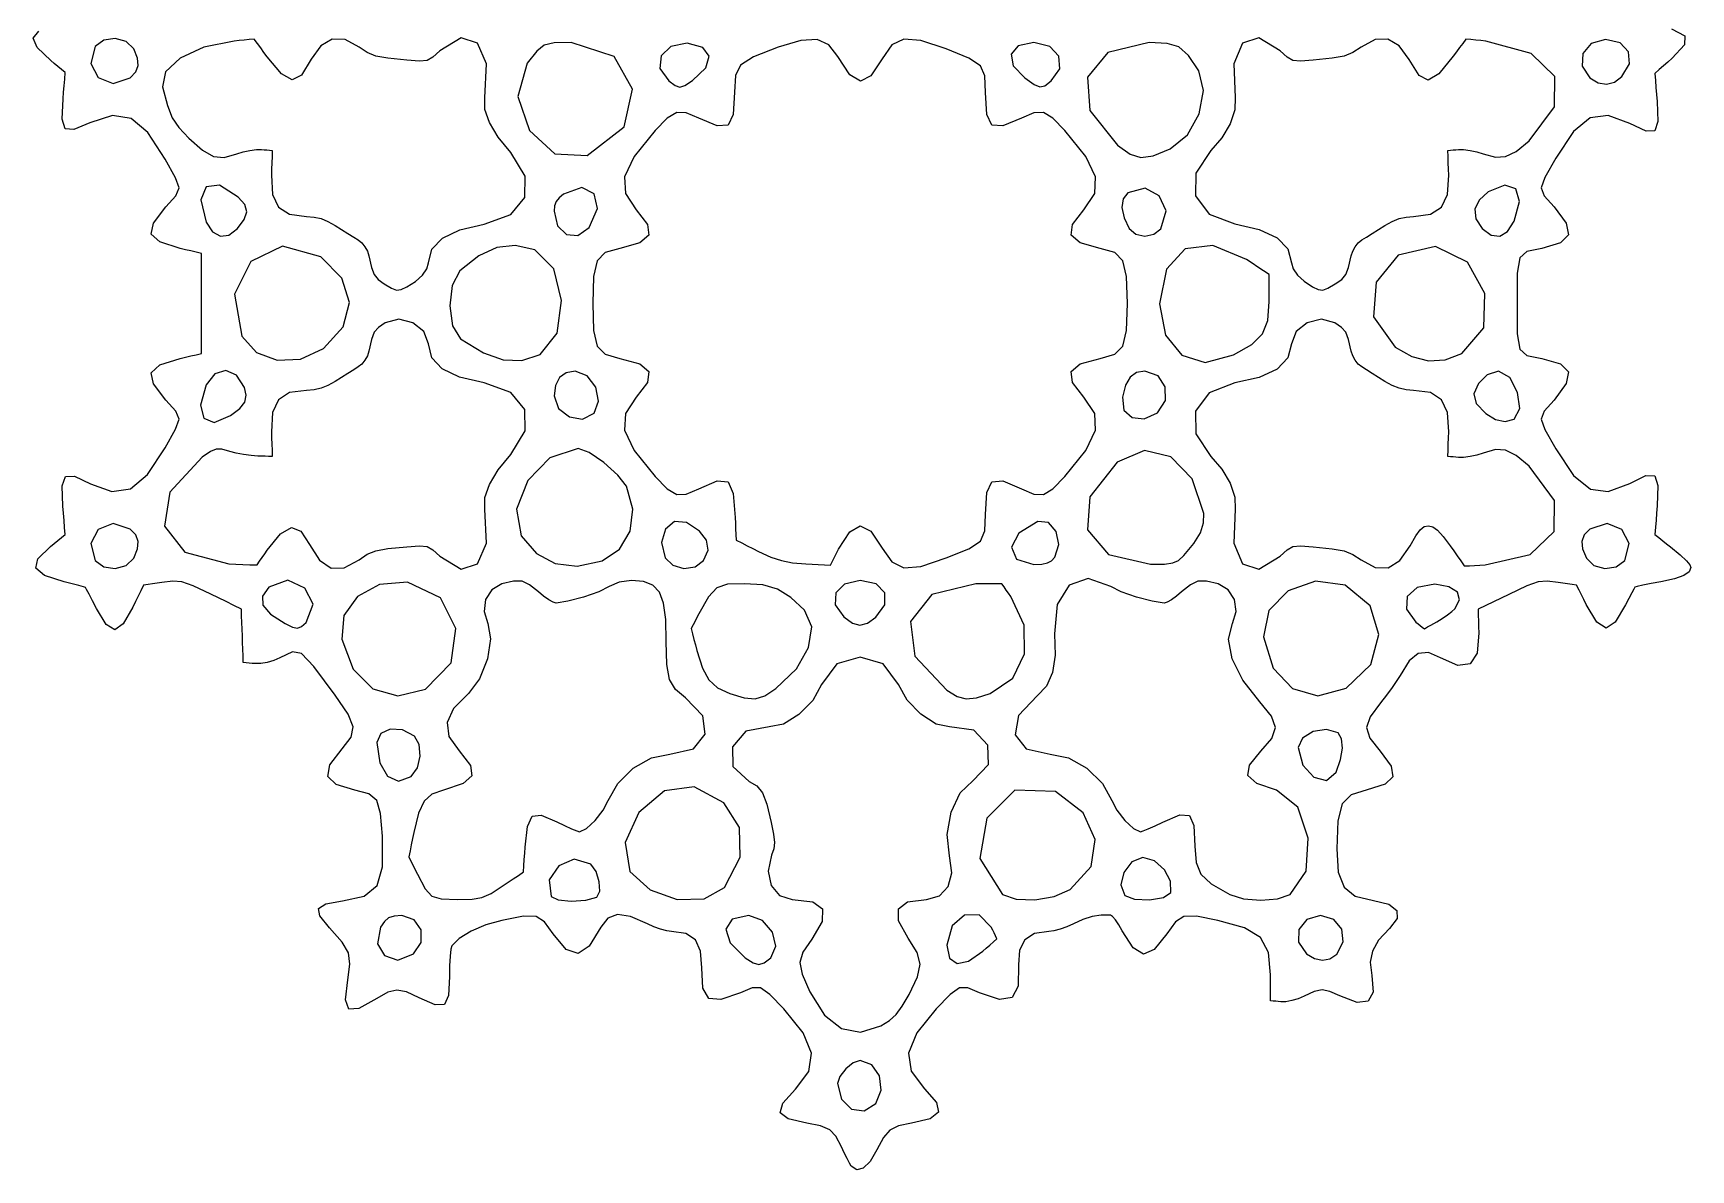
# Model space of a CAD drawing. Extents: x 0 to 412, y 0 to 432.
# Drawn here: x 0 to 411.8, y 0 to 282.3 of the extents above; entities that cross this region are included whole.
import ezdxf

# ---------------------------------------------------------------- set-up
doc = ezdxf.new("R2010")
doc.units = 0
doc.layers.add('Layer_1', color=7, linetype='CONTINUOUS')

msp = doc.modelspace()

# ---------------------------------------------------------------- linework, layer by layer
at = {"layer": 'Layer_1', "color": 7}
for points in [[(203.227969, 0.950192), (202.778081, 1.647912), (202.165305, 2.779856), (201.470169, 4.189528), (200.773217, 5.720384), (199.424449, 8.334528), (197.861921, 9.9704), (195.610753, 10.954192), (192.196057, 11.612096), (187.528385, 12.640888), (185.576473, 14.179152), (186.234353, 16.54672), (189.396057, 20.063424), (192.706449, 24.431408), (193.358833, 28.945536), (191.293777, 34.008736), (186.451841, 40.023952), (182.993881, 43.57008), (180.713041, 45.169352), (178.609489, 45.191512), (175.683417, 44.006336), (170.842073, 42.287248), (167.845337, 42.598528), (166.366929, 45.148752), (166.080529, 50.146592), (165.785049, 54.299976), (164.512721, 57.100896), (162.151585, 58.684464), (158.589689, 59.185776), (157.371481, 59.338024), (155.833457, 59.750416), (154.172601, 60.359992), (152.585921, 61.103816), (148.374457, 62.95124), (145.134441, 63.434776), (142.722697, 62.544136), (140.996057, 60.269), (138.127441, 55.543192), (135.341433, 53.707504), (132.431289, 54.732504), (129.190225, 58.588768), (127.020713, 61.591304), (124.934537, 62.952584), (121.790737, 62.974344), (116.448361, 61.958256), (112.466505, 60.8298), (108.779969, 59.262896), (105.805793, 57.46804), (103.961025, 55.65572), (103.741657, 54.782544), (103.562017, 53.04596), (103.440633, 50.69752), (103.396073, 47.9888), (103.165345, 43.283232), (102.155201, 41.062448), (99.888665, 40.993088), (95.888777, 42.741824), (92.707713, 44.188288), (90.349497, 44.64596), (88.126905, 44.10188), (85.352697, 42.543088), (80.884905, 40.100336), (78.397177, 39.924248), (77.582737, 42.210896), (78.134809, 47.156368), (78.673617, 51.076728), (78.331081, 53.872376), (76.752713, 56.554104), (73.584041, 60.132712), (71.222153, 63.058864), (70.877033, 64.940512), (72.697489, 66.082624), (76.832329, 66.7902), (82.263457, 67.991384), (85.433169, 70.588456), (86.787809, 75.302744), (86.773729, 82.855568), (86.285633, 88.524784), (85.330921, 91.739376), (83.387529, 93.372656), (79.933377, 94.29796), (75.234737, 95.699232), (73.190009, 97.699824), (73.715577, 100.56772), (76.727817, 104.570928), (78.963641, 107.457736), (79.502649, 110.021096), (78.226001, 113.183624), (75.014833, 117.867952), (69.718625, 125.033112), (66.698345, 128.27072), (64.409593, 128.62592), (61.307969, 127.143856), (59.760641, 126.47592), (58.159025, 126.006824), (56.589841, 125.75624), (55.139841, 125.74384), (54.403897, 125.80504), (53.667945, 125.86624), (52.932001, 125.92744), (52.196057, 125.98864), (52.137737, 127.651264), (52.079417, 129.313896), (52.021097, 130.97652), (51.962777, 132.639152), (51.904457, 134.301776), (51.846137, 135.964408), (51.787817, 137.627032), (51.729497, 139.289656), (49.829617, 140.208168), (47.929745, 141.12668), (46.029873, 142.045192), (44.130001, 142.963704), (39.738009, 145.029512), (36.941826, 146.041064), (34.698025, 146.251304), (31.963169, 145.913192), (30.821337, 145.732056), (29.679505, 145.55092), (28.537673, 145.369776), (27.395841, 145.18864), (26.745746, 143.83864), (26.095653, 142.48864), (25.445558, 141.13864), (24.795465, 139.78864), (22.371202, 135.60256), (20.249805, 134.14936), (18.130506, 135.415808), (15.712545, 139.38864), (14.721722, 141.349928), (13.876699, 142.993904), (13.267061, 144.14824), (12.982393, 144.640608), (12.49859, 144.831032), (11.346762, 145.163256), (9.699299, 145.590496), (7.728593, 146.065992), (2.83698, 147.59492), (0.69311, 149.402672), (1.202738, 151.727568), (4.271617, 154.80792), (5.190561, 155.560928), (6.109505, 156.313936), (7.028449, 157.066936), (7.947393, 157.819944), (7.808777, 159.571312), (7.670161, 161.32268), (7.531545, 163.07404), (7.392929, 164.825408), (7.231146, 169.85856), (8.045192, 172.243112), (10.24802, 172.315352), (14.252585, 170.411568), (19.558582, 168.467704), (24.139886, 169.171536), (28.413352, 172.7234), (32.795841, 179.32364), (35.369954, 183.943552), (36.244938, 186.488904), (35.445373, 188.41788), (32.995841, 191.188632), (29.890527, 195.243072), (29.331771, 197.992216), (31.484322, 199.919456), (36.512929, 201.508208), (37.833657, 201.828312), (39.154385, 202.148424), (40.475113, 202.468528), (41.795841, 202.788632), (41.795841, 205.888632), (41.795841, 208.988632), (41.795841, 212.088632), (41.795841, 215.188632), (41.795841, 218.288632), (41.795841, 221.388632), (41.795841, 224.488632), (41.795841, 227.588632), (40.475113, 227.908736), (39.154385, 228.228848), (37.833657, 228.548952), (36.512929, 228.869056), (31.48432, 230.457808), (29.33177, 232.385048), (29.890527, 235.134192), (32.995841, 239.188632), (35.445372, 241.959384), (36.244936, 243.88836), (35.369952, 246.433712), (32.795841, 251.053624), (28.477413, 257.642384), (24.319966, 261.142624), (19.731199, 261.838512), (14.118809, 260.014224), (10.102686, 258.377616), (7.949853, 258.561232), (7.206969, 260.971112), (7.420697, 266.01328), (7.556682, 267.64576), (7.692669, 269.27824), (7.828654, 270.910712), (7.964641, 272.543192), (7.061266, 273.28344), (6.157893, 274.023688), (5.254518, 274.763936), (4.351145, 275.504184), (0.983065, 278.744296), (0, 281.11876), (1.421021, 282.804344)], [(24.088169, 271.246864), (25.486602, 272.690184), (26.089339, 274.2768), (25.913326, 276.143864), (24.975513, 278.428528), (23.089846, 280.246296), (20.364778, 280.980256), (17.561552, 280.58392), (15.441417, 279.010792), (14.320279, 274.767632), (16.182154, 271.345912), (19.835349, 269.815648), (24.088169, 271.246864)], [(92.848649, 219.288768), (94.985497, 220.633328), (96.679081, 222.182904), (97.794297, 223.785872), (98.196057, 225.290608), (99.059913, 228.689712), (101.650353, 231.424864), (105.965721, 233.494888), (112.004337, 234.898632), (118.621913, 237.284792), (122.099777, 241.486384), (122.189985, 246.83948), (118.644609, 252.680152), (115.469665, 256.528184), (113.321849, 260.11392), (112.224329, 263.38836), (112.200329, 266.30248), (112.579201, 274.686136), (110.411241, 279.875544), (106.344433, 281.194328), (101.026721, 277.966112), (99.313337, 276.350152), (97.874801, 275.563648), (95.955553, 275.390712), (92.800049, 275.615488), (88.131361, 276.090728), (85.109353, 276.652904), (82.969449, 277.512616), (80.947049, 278.880472), (77.468689, 280.74204), (74.285833, 280.842528), (71.468057, 279.199816), (69.084937, 275.831784), (66.662041, 271.932368), (64.366185, 270.716328), (61.696729, 272.21184), (58.153049, 276.44708), (57.338617, 277.549536), (56.524185, 278.651992), (55.709761, 279.75444), (54.895329, 280.856896), (53.657921, 280.7294), (52.420513, 280.601904), (51.183105, 280.4744), (49.945697, 280.346904), (42.400049, 278.812536), (36.506069, 276.153736), (32.881163, 272.762896), (32.142737, 269.0324), (33.363616, 264.348904), (34.541797, 261.283608), (36.157354, 258.900208), (38.690361, 256.262416), (42.075417, 253.259136), (44.817065, 251.727464), (47.471985, 251.48432), (50.596865, 252.346624), (52.175865, 252.850296), (53.864617, 253.224728), (55.460817, 253.43396), (56.762161, 253.44204), (57.420641, 253.37876), (58.079113, 253.31548), (58.737593, 253.2522), (59.396073, 253.18892), (59.340633, 251.65324), (59.285193, 250.11756), (59.229753, 248.581872), (59.174313, 247.046192), (59.492337, 242.286256), (60.954969, 239.11112), (63.717289, 237.339208), (67.934385, 236.78892), (69.774945, 236.663344), (71.510097, 236.265736), (73.238505, 235.564808), (75.058873, 234.529264), (76.600393, 233.548264), (78.182817, 232.547616), (79.620177, 231.644576), (80.726505, 230.956368), (81.649281, 230.22712), (82.425801, 229.289328), (83.017609, 228.199968), (83.386233, 227.016024), (84.027681, 224.15436), (84.698265, 222.37412), (85.674353, 221.17532), (87.232289, 220.058), (89.048017, 218.961), (90.296081, 218.507304), (91.416329, 218.63668), (92.848617, 219.288888), (92.848617, 219.288864), (92.848649, 219.288768)], [(226.821865, 151.971376), (232.414609, 154.253232), (235.322761, 156.16704), (236.424017, 158.682352), (236.596057, 162.768736), (236.910465, 168.25284), (238.174121, 170.914112), (240.867657, 171.098128), (245.471713, 169.150464), (248.580201, 167.829312), (250.942649, 167.766512), (253.264513, 169.162856), (256.251249, 172.219184), (261.467497, 178.686456), (263.893849, 183.695192), (263.685105, 187.887648), (260.996057, 191.906056), (258.198169, 195.592104), (257.869753, 198.26124), (260.112161, 200.155128), (265.026769, 201.515432), (268.665169, 202.557136), (270.705369, 204.57564), (271.598593, 208.482392), (271.796057, 215.188816), (271.598593, 221.89524), (270.705369, 225.801992), (268.665169, 227.820496), (265.026769, 228.8622), (260.112161, 230.222504), (257.869753, 232.116392), (258.198169, 234.78552), (260.996057, 238.471576), (263.685105, 242.489984), (263.893849, 246.68244), (261.467489, 251.691176), (256.251249, 258.158448), (253.264513, 261.214776), (250.942649, 262.61112), (248.580201, 262.54832), (245.471713, 261.227168), (240.867665, 259.279504), (238.174121, 259.46352), (236.910465, 262.124784), (236.596057, 267.608896), (236.424025, 271.69528), (235.322761, 274.210592), (232.414601, 276.124392), (226.821865, 278.406256), (220.527673, 280.499472), (216.274241, 280.86748), (213.320065, 279.396848), (210.923673, 275.974136), (208.098825, 271.736032), (205.501577, 270.408688), (202.851809, 272.006552), (199.869385, 276.544072), (197.655785, 279.428072), (194.724905, 280.727856), (190.659801, 280.50776), (185.043521, 278.832136), (178.960889, 276.459248), (175.719601, 274.41888), (174.428401, 271.793616), (174.196057, 267.666024), (173.883241, 262.1456), (172.622233, 259.466304), (169.929225, 259.277152), (165.320401, 261.227168), (162.211913, 262.54832), (159.849465, 262.61112), (157.527601, 261.214776), (154.540865, 258.158448), (149.324617, 251.691176), (146.898265, 246.68244), (147.107009, 242.489984), (149.796057, 238.471576), (152.593945, 234.785528), (152.922361, 232.116392), (150.679953, 230.222504), (145.765345, 228.8622), (142.126945, 227.820496), (140.086745, 225.801992), (139.193521, 221.89524), (138.996057, 215.188816), (139.193521, 208.482392), (140.086745, 204.57564), (142.126945, 202.557136), (145.765345, 201.515432), (150.679953, 200.155128), (152.922361, 198.26124), (152.593937, 195.592112), (149.796057, 191.906056), (147.107009, 187.88764), (146.898265, 183.695192), (149.324617, 178.686456), (154.540865, 172.219184), (157.527601, 169.162856), (159.849465, 167.766512), (162.211913, 167.829312), (165.320401, 169.150464), (169.935289, 171.123864), (172.605217, 170.888344), (173.900785, 167.993464), (174.392593, 161.9888), (174.443473, 160.5888), (174.494353, 159.1888), (174.545233, 157.7888), (174.596113, 156.3888), (175.996113, 155.695288), (177.396113, 155.001768), (178.796113, 154.308256), (180.196113, 153.614736), (183.255697, 152.212192), (185.901577, 151.317968), (188.630937, 150.801568), (191.940977, 150.532528), (193.477193, 150.455488), (195.013409, 150.378448), (196.549625, 150.301408), (198.085849, 150.224368), (198.584025, 151.207488), (199.082209, 152.1906), (199.580393, 153.173712), (200.078577, 154.156824), (202.850009, 158.479128), (205.461497, 159.95828), (208.092809, 158.59836), (210.923729, 154.403472), (213.320121, 150.98076), (216.274289, 149.51012), (220.527729, 149.878128), (226.821865, 151.971376)], [(406.970337, 283.406704), (410.317129, 281.6664), (410.228745, 279.400048), (407.110089, 276.109792), (406.038585, 275.16468), (404.967081, 274.219568), (403.895577, 273.274456), (402.824073, 272.329344), (402.969001, 270.58944), (403.113937, 268.849536), (403.258873, 267.109624), (403.403809, 265.36972), (403.610689, 260.377576), (402.856353, 258.045208), (400.688769, 258.005688), (396.655905, 259.892), (391.269233, 261.904832), (386.796385, 261.324856), (382.653697, 257.8794), (378.257529, 251.295752), (375.516305, 246.502064), (374.563913, 243.890264), (375.342977, 241.954376), (377.796105, 239.188416), (380.826817, 235.09792), (381.382705, 232.197096), (379.383721, 230.215064), (374.749809, 228.880936), (371.063129, 228.09384), (369.250585, 226.532808), (368.649233, 222.722712), (368.596113, 215.188416), (368.649233, 207.65412), (369.250585, 203.844024), (371.063121, 202.282992), (374.749809, 201.495896), (379.383721, 200.161768), (381.382705, 198.179736), (380.826809, 195.278912), (377.796105, 191.188416), (375.342985, 188.422456), (374.563913, 186.486568), (375.516297, 183.874768), (378.257529, 179.08108), (382.662193, 172.4928), (386.812793, 169.043184), (391.268489, 168.470936), (396.588481, 170.514728), (400.624793, 172.452064), (402.811553, 172.404464), (403.590825, 170.007496), (403.404681, 164.89684), (403.264649, 163.127568), (403.124617, 161.358296), (402.984585, 159.589024), (402.844553, 157.819752), (403.813497, 157.04084), (404.782441, 156.261928), (405.751385, 155.483016), (406.720329, 154.704104), (409.115417, 152.725688), (410.673369, 151.296952), (411.517617, 150.29288), (411.771601, 149.588448), (411.357769, 148.503968), (410.046849, 147.590984), (407.734649, 146.800528), (404.317001, 146.083616), (401.901241, 145.642808), (399.880585, 145.235016), (398.466537, 144.905632), (397.870617, 144.700056), (397.600633, 144.25948), (397.073993, 143.290224), (396.366705, 141.935424), (395.554753, 140.3382), (392.953209, 136.007336), (390.707137, 134.580152), (388.445209, 136.061088), (385.796105, 140.45456), (385.196105, 141.638032), (384.596105, 142.821504), (383.996105, 144.004976), (383.396105, 145.188448), (382.254273, 145.369584), (381.112441, 145.550728), (379.970609, 145.731864), (378.828777, 145.913), (376.091857, 146.251144), (373.841697, 146.037712), (371.026065, 145.016184), (366.592737, 142.930048), (364.675561, 142.003168), (362.758385, 141.076296), (360.841209, 140.149416), (358.924033, 139.222544), (358.970673, 137.760144), (359.017393, 136.297752), (359.064113, 134.835352), (359.110833, 133.37296), (358.670417, 128.364688), (356.944945, 125.671704), (353.918913, 125.283968), (349.576825, 127.19144), (346.577537, 128.488664), (344.065361, 128.25768), (341.799433, 126.392824), (339.538897, 122.788448), (338.767769, 121.509832), (337.588089, 119.802616), (336.160417, 117.889728), (334.645321, 115.99412), (332.087489, 112.522288), (331.228633, 109.839704), (332.065841, 107.232912), (334.596201, 103.988448), (337.336025, 100.27716), (337.775945, 97.634608), (335.817825, 95.76936), (331.363529, 94.39), (327.414673, 93.127776), (325.151881, 90.869032), (324.111793, 86.71396), (323.831041, 79.762752), (324.201745, 73.974352), (325.621273, 70.209672), (328.416801, 68.005408), (332.915489, 66.898248), (336.773457, 65.964184), (338.754897, 64.45256), (338.824337, 62.424608), (336.946289, 59.941544), (334.216545, 57.020296), (332.662977, 54.338112), (332.152345, 51.541312), (332.551401, 48.276216), (332.889433, 44.152184), (331.656961, 41.917208), (328.882913, 41.5898), (324.596217, 43.188448), (322.114905, 44.312968), (320.181193, 44.68204), (318.232313, 44.292736), (315.705473, 43.142128), (314.236521, 42.511112), (312.675985, 42.040856), (311.188153, 41.771232), (309.937337, 41.742112), (309.302041, 41.803712), (308.666753, 41.865312), (308.031465, 41.926912), (307.396177, 41.988512), (307.396177, 43.605296), (307.396177, 45.222088), (307.396177, 46.838872), (307.396177, 48.455664), (306.863641, 53.980448), (304.882825, 57.679872), (300.878873, 60.14616), (294.276937, 61.97152), (288.976393, 62.978424), (285.851145, 62.951544), (283.769625, 61.588904), (281.600273, 58.588504), (278.479865, 54.752384), (275.769353, 53.586712), (273.204305, 55.109376), (270.520297, 59.338256), (269.684889, 60.83992), (268.852561, 62.082392), (268.119697, 62.936552), (267.582697, 63.273272), (265.334225, 63.287192), (263.072121, 62.937424), (260.766753, 62.216992), (258.388497, 61.118936), (256.783041, 60.369152), (255.095617, 59.754696), (253.526769, 59.339008), (252.277025, 59.18552), (248.726017, 58.679816), (246.309785, 57.15496), (245.004625, 54.584944), (244.786849, 50.943768), (244.672377, 45.638648), (243.173281, 42.823008), (240.061465, 42.33332), (235.108817, 44.00608), (232.182737, 45.191248), (230.079193, 45.169088), (227.798345, 43.569808), (224.340393, 40.02368), (219.501897, 34.017304), (217.438289, 28.970488), (218.089673, 24.478696), (221.396177, 20.137392), (224.365633, 16.742248), (224.882041, 14.343456), (222.855521, 12.700416), (218.196177, 11.572504), (214.972753, 10.89652), (212.816753, 9.840472), (211.193457, 7.993664), (209.568169, 4.945392), (207.882265, 2.04504), (206.213585, 0.380816), (204.637185, 0.000016), (203.228089, 0.94992), (203.228049, 0.94992), (203.227969, 0.950192)], [(323.460329, 220.02852), (325.068713, 221.143488), (326.073489, 222.345096), (326.758065, 224.135264), (327.405849, 227.015904), (327.774473, 228.199848), (328.366281, 229.289208), (329.142801, 230.227), (330.065577, 230.956248), (331.171905, 231.644448), (332.609265, 232.547496), (334.191689, 233.548136), (335.733209, 234.529144), (337.553569, 235.564696), (339.281985, 236.265624), (341.017129, 236.663224), (342.857697, 236.7888), (347.074793, 237.339088), (349.837113, 239.111), (351.299745, 242.286136), (351.617769, 247.046072), (351.562329, 248.58176), (351.506889, 250.11744), (351.451449, 251.65312), (351.396009, 253.1888), (352.054481, 253.25208), (352.712961, 253.31536), (353.371441, 253.37864), (354.029921, 253.44192), (355.331265, 253.43384), (356.927465, 253.224624), (358.616217, 252.850208), (360.195225, 252.34652), (363.208145, 251.497712), (365.769225, 251.65488), (368.397041, 252.964632), (371.610153, 255.573568), (377.913761, 264.009416), (377.964721, 271.540088), (372.147457, 277.2808), (360.846385, 280.3468), (359.608985, 280.474304), (358.371577, 280.6018), (357.134169, 280.729296), (355.896761, 280.856792), (355.114625, 279.798048), (354.332481, 278.739304), (353.550345, 277.68056), (352.768201, 276.621816), (349.138977, 272.199056), (346.503441, 270.615864), (344.257233, 271.826048), (341.796017, 275.78344), (339.355633, 279.181072), (336.513849, 280.839232), (333.325401, 280.743728), (329.845041, 278.880368), (327.822641, 277.512512), (325.682737, 276.6528), (322.660729, 276.090624), (317.992041, 275.615384), (314.836537, 275.39064), (312.917289, 275.563544), (311.478745, 276.35004), (309.765369, 277.966016), (304.448177, 281.193448), (300.380985, 279.874984), (298.212425, 274.6874), (298.591169, 266.307472), (298.493409, 263.30296), (297.325769, 259.827568), (295.286049, 256.312432), (292.572089, 253.188704), (288.803385, 247.527368), (288.749145, 241.919736), (292.081169, 237.38188), (298.471161, 234.929856), (304.559073, 233.597288), (308.983265, 231.518728), (311.682617, 228.735896), (312.595985, 225.290512), (312.979513, 223.82996), (314.052057, 222.25884), (315.696561, 220.711504), (317.795985, 219.322288), (319.184905, 218.655488), (320.319353, 218.516928), (321.608193, 218.957584), (323.460257, 220.028424), (323.460257, 220.02844), (323.460329, 220.02852)], [(394.632417, 271.55244), (396.496233, 274.683832), (396.262905, 277.671248), (394.199041, 279.908352), (390.571241, 280.7888), (387.015617, 279.766264), (384.955561, 277.26688), (384.736521, 274.142968), (386.703945, 271.246864), (388.784953, 270.029232), (390.816849, 269.674936), (392.774409, 270.182992), (394.632417, 271.55244)], [(137.655105, 251.935208), (146.810841, 259.0742), (148.864849, 268.415896), (144.309153, 276.527584), (133.635785, 279.976552), (129.459673, 279.901832), (126.970689, 279.362704), (125.093057, 277.854784), (122.751033, 274.873728), (120.403793, 266.561704), (123.285257, 258.152024), (129.625625, 252.36856), (137.655105, 251.935208)], [(163.802689, 270.5888), (167.101609, 273.722376), (167.931713, 276.612608), (166.359993, 278.80076), (162.453433, 279.82808), (158.374929, 279.045864), (155.995137, 276.68124), (155.707121, 273.544736), (157.903945, 270.446864), (159.475065, 269.292168), (160.623801, 268.922312), (161.887297, 269.350216), (163.802689, 270.5888)], [(252.888169, 270.446864), (255.031705, 273.464056), (254.795681, 276.574512), (252.528569, 279.006624), (248.578841, 279.9888), (244.700265, 279.174672), (242.939569, 277.08488), (243.432825, 274.248304), (246.316089, 271.193816), (248.631785, 269.574432), (250.078209, 268.957984), (251.286585, 269.272712), (252.888169, 270.446864)], [(282.471369, 253.594936), (286.751065, 257.067832), (289.664321, 262.320392), (290.742033, 268.060528), (289.515105, 272.996176), (286.950761, 276.79312), (284.624793, 278.896096), (281.673769, 279.79652), (277.234257, 279.985808), (266.971793, 277.552488), (261.893081, 271.381248), (262.516393, 263.14784), (269.360017, 254.527744), (272.474457, 252.281), (275.128633, 251.417112), (278.176337, 251.875336), (282.471369, 253.594936)], [(50.764657, 233.7888), (52.455937, 236.017104), (53.049529, 237.9342), (52.550425, 239.736168), (50.963609, 241.619112), (46.291433, 244.5424), (42.947153, 244.123328), (41.613833, 240.894568), (42.974513, 235.3888), (44.567529, 233.00612), (46.499785, 231.924088), (48.616945, 232.174416), (50.764657, 233.7888)], [(138.082681, 234.026368), (140.220881, 238.783664), (139.348353, 242.439224), (136.252201, 243.965344), (131.719553, 242.334328), (130.623137, 241.422568), (129.905921, 240.479488), (129.514649, 239.408336), (129.396057, 238.112328), (130.288137, 234.451808), (132.498833, 232.331648), (135.329793, 232.080344), (138.082681, 234.026368)], [(280.150697, 233.766808), (281.403241, 238.199448), (279.728729, 241.941232), (276.203249, 243.827504), (271.902889, 242.693584), (270.770689, 241.188192), (270.462617, 239.021424), (270.967377, 236.464536), (272.273681, 233.7888), (273.935385, 232.390184), (276.162129, 231.919304), (278.413905, 232.377672), (280.150697, 233.7668), (280.150697, 233.7668), (280.150697, 233.7668), (280.150697, 233.7668), (280.150697, 233.766808)], [(367.891369, 235.617944), (369.174593, 240.52036), (368.278377, 243.652872), (365.576697, 244.59224), (361.443545, 242.915184), (359.173353, 240.857928), (358.152809, 238.584648), (358.400625, 236.207928), (359.935505, 233.84036), (362.179385, 232.164392), (364.328009, 231.91868), (366.269353, 233.078208), (367.891369, 235.617944)], [(72.141953, 204.035856), (77.047233, 209.369088), (78.556281, 215.405472), (76.689929, 221.441616), (71.468977, 226.774128), (61.968281, 229.438712), (54.108121, 225.621368), (50.021889, 217.461064), (51.842993, 207.0968), (55.462321, 203.021016), (60.584817, 201.071904), (66.411153, 201.370008), (72.141953, 204.035856)], [(125.956857, 202.537136), (130.190209, 207.788528), (131.265337, 215.896584), (129.342625, 223.826544), (124.582449, 228.543648), (119.732545, 229.566888), (115.200729, 229.08984), (110.713185, 227.035664), (105.996057, 223.327496), (104.073697, 219.690392), (103.465793, 214.614144), (104.158985, 209.669904), (106.139881, 206.4288), (111.830889, 202.918488), (116.780793, 201.148856), (121.364489, 201.046272), (125.956857, 202.537136)], [(298.205681, 202.393712), (302.739785, 205.02668), (305.410297, 207.6544), (306.676097, 210.969672), (306.996057, 215.665296), (306.996057, 217.342984), (306.996057, 219.020672), (306.996057, 220.69836), (306.996057, 222.376048), (305.598129, 223.305608), (304.200201, 224.235168), (302.802273, 225.164728), (301.404345, 226.094288), (293.050041, 229.628512), (286.172329, 228.719016), (281.511841, 223.743552), (279.809217, 215.07988), (281.299249, 207.354568), (285.295705, 202.366024), (291.148025, 200.562872), (298.205681, 202.393704), (298.205681, 202.393704), (298.205681, 202.393712)], [(354.898193, 202.738192), (360.352585, 209.128144), (360.579833, 217.695256), (356.322313, 225.435656), (348.322409, 229.34548), (339.093985, 227.215056), (333.607161, 220.469848), (332.976649, 211.90052), (338.317177, 204.297728), (342.450073, 201.994344), (346.586113, 200.967104), (350.732945, 201.215296), (354.898193, 202.738192)], [(81.011209, 151.54612), (82.998897, 152.885408), (85.125009, 153.731096), (88.141425, 154.288304), (92.800033, 154.762152), (95.955537, 154.986896), (97.874785, 154.813992), (99.313329, 154.027496), (101.026705, 152.41152), (106.344409, 149.183304), (110.411209, 150.502088), (112.579161, 155.691496), (112.200313, 164.075152), (112.224313, 166.989272), (113.321817, 170.263712), (115.469633, 173.849448), (118.644577, 177.69748), (122.189961, 183.538152), (122.099745, 188.891248), (118.621881, 193.09284), (112.004305, 195.479), (105.945529, 196.88648), (101.632409, 198.962864), (99.053161, 201.716416), (98.196025, 205.15536), (97.074905, 208.186584), (94.308809, 210.363448), (90.793609, 211.249152), (87.425209, 210.406888), (85.763593, 209.260328), (84.731521, 208.044016), (84.036545, 206.247848), (83.386233, 203.361744), (83.017609, 202.1778), (82.425801, 201.08844), (81.649281, 200.150648), (80.726505, 199.4214), (79.620177, 198.7332), (78.182817, 197.830152), (76.600393, 196.829512), (75.058873, 195.848504), (73.238513, 194.812952), (71.510097, 194.112024), (69.774953, 193.714424), (67.934385, 193.588848), (63.717289, 193.03856), (60.954969, 191.266648), (59.492337, 188.091512), (59.174313, 183.331576), (59.229753, 181.795888), (59.285193, 180.260208), (59.340633, 178.724528), (59.396073, 177.188848), (58.496073, 177.214128), (57.596073, 177.239408), (56.696073, 177.264608), (55.796073, 177.289888), (54.131753, 177.412592), (52.261433, 177.672056), (50.414057, 178.030256), (48.818569, 178.44916), (46.843049, 178.996608), (45.434897, 179.022928), (44.018577, 178.408168), (42.018569, 177.032448), (33.96971, 168.292232), (32.649059, 159.866544), (37.651675, 153.393896), (48.572617, 150.512808), (50.333049, 150.443768), (52.093481, 150.374728), (53.853913, 150.305688), (55.614345, 150.236648), (56.248777, 151.158768), (56.883217, 152.080888), (57.517649, 153.003008), (58.152081, 153.925128), (61.448921, 157.9882), (64.156713, 159.557784), (66.479961, 158.661232), (68.623153, 155.325888), (71.109281, 151.403592), (73.989697, 149.4702), (77.283865, 149.5198), (81.011225, 151.5464), (81.011225, 151.546344), (81.011209, 151.54612)], [(309.765409, 152.411488), (311.478793, 154.027448), (312.917329, 154.813952), (314.836569, 154.98688), (317.992081, 154.762112), (322.660769, 154.286848), (325.682777, 153.724696), (327.822681, 152.864984), (329.845081, 151.497128), (333.379409, 149.59592), (336.583641, 149.54232), (339.467369, 151.339024), (342.040185, 154.988792), (343.425929, 157.450664), (344.533881, 158.982672), (345.530153, 159.767744), (346.580849, 159.988792), (347.654825, 159.733584), (348.831025, 158.89156), (350.233297, 157.34816), (351.985481, 154.988792), (352.862505, 153.738792), (353.739529, 152.488792), (354.616553, 151.238792), (355.493585, 149.988792), (356.781393, 150.051512), (358.069201, 150.114232), (359.357009, 150.176952), (360.644825, 150.239752), (371.892385, 152.836696), (377.801921, 158.541864), (377.874241, 166.237008), (371.610185, 174.803888), (368.397073, 177.412824), (365.769257, 178.722584), (363.208177, 178.879752), (360.195257, 178.030936), (358.616249, 177.527256), (356.927497, 177.152832), (355.331297, 176.9436), (354.029953, 176.93552), (353.371473, 176.9988), (352.712993, 177.06208), (352.054521, 177.12536), (351.396041, 177.18864), (351.451481, 178.72432), (351.506921, 180.26), (351.562361, 181.795688), (351.617801, 183.331368), (351.299777, 188.091304), (349.837145, 191.26644), (347.074825, 193.038352), (342.857729, 193.58864), (341.017161, 193.714224), (339.282017, 194.111824), (337.553601, 194.812744), (335.733241, 195.848296), (334.191721, 196.829304), (332.609297, 197.829944), (331.171937, 198.732992), (330.065609, 199.421192), (329.142833, 200.15044), (328.366313, 201.088232), (327.774505, 202.177592), (327.405881, 203.361536), (326.755569, 206.24764), (326.060593, 208.0438), (325.028513, 209.26012), (323.366905, 210.40668), (319.998505, 211.24896), (316.483313, 210.36324), (313.717217, 208.186368), (312.596089, 205.155152), (311.689585, 201.669928), (309.001673, 198.86852), (304.579761, 196.783512), (298.471265, 195.447472), (292.081273, 192.995448), (288.749249, 188.457584), (288.803409, 182.849952), (292.572121, 177.188624), (295.286089, 174.064896), (297.325801, 170.54976), (298.493441, 167.07436), (298.591201, 164.069856), (298.212457, 155.689928), (300.381009, 150.502344), (304.448209, 149.18388), (309.765401, 152.411312), (309.765401, 152.411344), (309.765409, 152.411488)], [(49.045385, 187.334952), (51.298505, 189.093824), (52.548057, 190.696912), (52.906841, 192.374272), (52.487657, 194.355952), (50.544689, 197.383832), (47.892905, 198.52644), (45.160225, 197.742024), (42.974537, 194.9888), (41.571801, 189.94184), (42.363313, 186.67212), (44.978153, 185.64728), (49.045409, 187.334952), (49.045393, 187.334952), (49.045385, 187.334952)], [(139.347433, 187.935072), (140.463665, 190.934736), (139.732209, 194.376392), (137.627249, 197.210824), (134.622977, 198.3888), (132.425817, 197.971328), (130.782441, 196.765544), (129.752609, 194.841408), (129.396057, 192.268856), (130.509977, 189.066424), (133.195785, 186.990992), (136.469577, 186.47104), (139.347433, 187.935072)], [(279.288169, 188.046864), (281.288721, 191.048352), (281.231601, 194.44944), (279.422993, 197.234728), (276.169161, 198.3888), (274.090961, 198.025648), (272.517073, 196.878328), (271.372953, 194.860048), (270.584089, 191.884016), (270.955169, 188.72736), (272.973329, 186.839976), (275.972897, 186.515328), (279.288169, 188.046864)], [(367.848649, 186.416944), (369.281153, 189.07156), (368.741489, 193.099768), (366.786897, 196.779536), (363.974625, 198.3888), (361.193281, 197.500568), (358.984897, 195.351952), (357.884857, 192.717064), (358.428561, 190.370008), (360.843017, 187.862848), (363.281049, 186.34176), (365.647857, 185.846536), (367.848649, 186.41696), (367.848649, 186.416952), (367.848649, 186.416944)], [(141.308169, 151.27804), (145.654441, 154.131912), (148.276201, 158.642432), (148.939033, 164.098336), (147.408537, 169.78836), (145.236121, 172.583256), (141.758201, 175.667312), (138.098745, 178.162008), (135.381753, 179.1888), (128.374185, 176.869144), (122.853345, 171.190824), (120.066561, 164.074816), (121.261161, 157.442096), (125.036641, 153.07488), (129.684305, 150.577048), (135.132153, 149.97072), (141.308169, 151.27804)], [(285.800393, 152.5888), (288.303337, 155.545736), (289.934513, 158.2022), (290.745001, 160.66528), (290.785881, 163.042096), (287.871297, 171.662648), (282.601209, 177.076912), (276.041457, 178.654896), (269.257897, 175.766616), (262.448481, 167.17444), (261.919489, 158.997984), (267.136145, 152.869208), (277.563673, 150.420112), (280.991297, 150.460192), (283.105681, 150.729408), (284.508241, 151.38616), (285.800393, 152.5888)], [(166.550697, 151.366808), (167.642593, 153.918952), (167.287993, 156.357904), (165.501105, 158.652216), (162.296153, 160.77044), (159.295033, 161.041616), (157.059145, 159.107776), (156.109873, 155.823144), (156.968585, 152.04192), (158.876545, 150.164288), (161.607617, 149.3908), (164.414705, 149.774096), (166.550697, 151.366808)], [(253.750697, 152.166808), (254.760209, 155.349088), (254.089409, 158.531656), (252.197825, 160.746552), (249.545001, 161.025792), (244.847865, 158.157032), (243.049073, 154.634656), (244.256705, 151.648592), (248.578841, 150.3888), (250.575585, 150.466), (251.971521, 150.742816), (252.964073, 151.287128), (253.750697, 152.166808)], [(24.975513, 151.949072), (25.913326, 154.233736), (26.089339, 156.1008), (25.486603, 157.687416), (24.088169, 159.130736), (19.835346, 160.561952), (16.182153, 159.031688), (14.32028, 155.609968), (15.441417, 151.366808), (17.561553, 149.79368), (20.364778, 149.397344), (23.089846, 150.131304), (24.975513, 151.949072)], [(395.350697, 151.366808), (396.471833, 155.609968), (394.609961, 159.031688), (390.956769, 160.56196), (386.703945, 159.130736), (385.305505, 157.687408), (384.702769, 156.1008), (384.878785, 154.233744), (385.816601, 151.949072), (387.702265, 150.131312), (390.427337, 149.397344), (393.230561, 149.79368), (395.350697, 151.366808)], [(67.796057, 135.9888), (69.534625, 140.49096), (67.451585, 144.51412), (63.229617, 146.464136), (58.551433, 144.746872), (56.960457, 142.495592), (57.085257, 140.282728), (58.954305, 138.044752), (62.596057, 135.718104), (64.451329, 134.803328), (65.648793, 134.528552), (66.619889, 134.916224), (67.796057, 135.9888)], [(97.426545, 119.3888), (103.873897, 125.957768), (104.973073, 134.442456), (101.190913, 142.043928), (92.994241, 145.963272), (86.058393, 145.380744), (80.535137, 142.400656), (77.152937, 137.654976), (76.640265, 131.775664), (79.487641, 124.322032), (84.351817, 119.504448), (90.556793, 117.725752), (97.426545, 119.3888)], [(116.723497, 70.5888), (117.991641, 71.4388), (119.259777, 72.2888), (120.527921, 73.1388), (121.796057, 73.9888), (121.896057, 75.532392), (121.996057, 77.075984), (122.096057, 78.619576), (122.196057, 80.163168), (122.768601, 85.299968), (123.952497, 87.805928), (126.225905, 88.0632), (130.066977, 86.45396), (132.025857, 85.496784), (133.749441, 84.712944), (135.051401, 84.18332), (135.745409, 83.9888), (137.466209, 84.798864), (139.622505, 86.795776), (141.618641, 89.3296), (142.858945, 91.750384), (145.205921, 95.995336), (149.061041, 99.731368), (153.633121, 102.360872), (158.130993, 103.286216), (164.065529, 104.60128), (166.927889, 108.179024), (166.376337, 112.80604), (162.069129, 117.268928), (159.552913, 119.273272), (158.067857, 121.810776), (157.380289, 125.55732), (157.256529, 131.1888), (157.138609, 136.72144), (156.591673, 140.719024), (155.552241, 143.45088), (153.956833, 145.18632), (151.596857, 146.118096), (148.588929, 146.360848), (145.547785, 145.93336), (143.088185, 144.8544), (140.536529, 143.600864), (136.726977, 142.272008), (132.796713, 141.217952), (129.882889, 140.7888), (129.140473, 141.009736), (128.066905, 141.611304), (126.805961, 142.501616), (125.501401, 143.5888), (123.329881, 145.343752), (121.447713, 146.179216), (119.321649, 146.210496), (116.418433, 145.552912), (113.929369, 144.092328), (112.399737, 141.64756), (112.000993, 138.69824), (112.904601, 135.723968), (113.644137, 131.893368), (112.865161, 126.8886), (110.910033, 121.954336), (108.121145, 118.335256), (104.424105, 114.605304), (102.826113, 111.118896), (103.294377, 107.674744), (105.796081, 104.07156), (108.604289, 100.454168), (108.991289, 97.860336), (106.817577, 95.937416), (101.943641, 94.33276), (99.022465, 93.30268), (97.091801, 91.5952), (95.742937, 88.627728), (94.567185, 83.817648), (94.251681, 82.292), (93.936169, 80.76636), (93.620657, 79.240712), (93.305145, 77.715064), (93.840233, 76.64928), (94.375313, 75.583496), (94.910393, 74.517712), (95.445473, 73.451928), (97.374969, 69.795872), (99.032393, 67.940416), (101.390361, 67.274936), (105.421481, 67.1888), (109.031561, 67.25952), (111.490353, 67.660776), (113.740225, 68.676024), (116.723521, 70.58876), (116.723513, 70.58876), (116.723497, 70.5888)], [(184.488873, 119.51608), (189.578545, 124.414392), (192.637721, 129.775696), (193.403129, 134.879624), (191.611497, 139.005792), (188.239521, 142.18668), (184.934585, 144.210448), (181.242729, 145.27764), (176.709977, 145.5888), (172.457129, 145.443696), (169.801889, 144.580392), (167.769185, 142.356784), (165.383945, 138.130824), (164.898089, 137.214968), (164.412233, 136.29912), (163.926377, 135.383264), (163.440513, 134.467416), (163.794865, 133.107584), (164.149209, 131.74776), (164.503561, 130.387928), (164.857905, 129.028104), (166.230161, 124.625952), (167.825425, 121.667712), (169.983057, 119.708728), (173.042417, 118.304352), (176.654097, 117.217856), (179.349721, 117.013608), (181.753305, 117.757664), (184.488873, 119.51608)], [(209.334673, 137.259912), (211.593809, 140.34652), (211.527489, 143.300104), (209.393273, 145.515816), (205.448609, 146.3888), (201.525177, 145.511256), (199.354129, 143.293104), (199.214169, 140.356024), (201.383977, 137.321696), (203.526689, 135.817344), (205.381073, 135.307032), (207.224577, 135.788608), (209.334633, 137.259936), (209.334633, 137.259936), (209.334633, 137.259928), (209.334633, 137.25992), (209.334673, 137.259912)], [(237.749697, 118.304352), (243.347809, 122.16136), (246.219905, 128.175952), (246.139585, 135.284008), (242.880489, 142.421384), (242.306873, 143.213232), (241.733257, 144.005088), (241.159641, 144.796944), (240.586025, 145.5888), (238.973313, 145.5888), (237.360601, 145.5888), (235.747889, 145.5888), (234.135177, 145.5888), (223.200025, 142.887096), (217.974153, 136.179648), (219.028305, 127.562976), (226.933209, 119.133576), (229.548305, 117.604224), (231.785793, 116.989736), (234.301097, 117.239864), (237.749697, 118.304352)], [(312.204457, 68.36276), (316.217681, 74.195632), (316.742625, 82.38156), (314.152817, 90.052264), (308.821745, 94.339496), (303.951153, 95.977272), (301.760241, 97.954264), (302.143665, 100.5362), (304.996057, 103.9888), (307.717017, 107.14736), (308.586137, 109.857456), (307.590257, 112.6952), (304.716217, 116.236688), (300.487289, 121.644936), (297.848817, 126.954456), (296.936865, 131.776912), (297.887537, 135.723968), (298.791153, 138.698232), (298.392401, 141.64756), (296.862769, 144.09232), (294.373705, 145.552912), (291.470489, 146.210496), (289.344425, 146.179216), (287.462265, 145.343752), (285.290737, 143.5888), (283.986177, 142.501616), (282.725233, 141.611304), (281.651665, 141.009736), (280.909249, 140.7888), (277.995425, 141.217952), (274.065161, 142.272008), (270.255609, 143.600864), (267.703953, 144.8544), (262.085953, 146.913384), (257.373529, 145.229496), (254.327689, 140.437896), (253.709425, 133.17376), (253.892425, 127.83548), (253.238225, 123.4988), (251.739401, 120.137184), (249.388537, 117.724128), (244.770033, 112.827568), (243.936225, 108.082064), (246.646721, 104.548112), (252.661145, 103.286216), (257.159017, 102.360872), (261.731105, 99.731368), (265.586217, 95.995336), (267.933193, 91.750384), (269.173489, 89.329592), (271.169625, 86.795776), (273.325929, 84.798864), (275.046729, 83.9888), (275.730561, 84.178176), (277.004785, 84.6938), (278.687321, 85.45692), (280.596081, 86.3888), (284.807369, 88.184008), (287.228337, 88.016576), (288.333177, 85.529496), (288.596081, 80.36576), (288.865641, 76.308888), (290.037769, 73.459712), (292.657633, 71.064192), (297.270409, 68.368312), (300.677513, 67.299816), (304.938273, 66.942488), (309.098625, 67.296776), (312.204481, 68.362712), (312.204481, 68.36272), (312.204481, 68.362736), (312.204473, 68.362752), (312.204457, 68.36276)], [(326.178513, 119.656464), (332.306145, 125.513136), (334.282449, 132.935064), (332.129417, 140.10644), (325.869041, 145.211448), (318.502457, 146.219032), (311.734761, 143.823928), (306.965857, 138.91272), (305.595641, 132.371984), (308.032241, 124.594624), (312.795329, 119.561424), (319.104289, 117.754624), (326.178513, 119.656464)], [(353.160953, 139.371008), (354.331353, 141.571328), (353.788745, 143.445304), (351.692649, 144.797896), (348.202585, 145.434024), (343.830833, 144.681808), (341.344281, 142.378952), (341.110465, 139.258216), (343.496937, 136.052376), (344.022153, 135.639232), (344.547377, 135.226096), (345.072593, 134.81296), (345.597817, 134.399824), (346.377337, 134.837936), (347.156865, 135.276056), (347.936393, 135.714168), (348.715921, 136.152288), (350.031321, 136.948432), (351.307865, 137.82068), (352.399689, 138.663408), (353.160953, 139.371008)], [(210.596057, 35.807488), (212.750345, 37.134648), (214.405889, 38.622896), (215.900193, 40.648768), (217.570769, 43.5888), (219.683033, 47.95956), (220.356609, 51.085552), (219.573625, 53.945424), (217.316201, 57.517808), (214.964609, 61.81412), (214.926209, 64.817816), (217.228297, 66.586312), (221.898073, 67.177008), (225.132457, 68.037504), (227.284369, 70.357184), (228.167369, 73.783104), (227.595041, 77.962336), (227.010057, 83.252832), (227.995913, 88.809224), (230.231577, 93.600384), (233.396025, 96.595176), (237.324537, 100.653656), (237.166401, 105.44068), (233.684801, 109.170448), (227.642937, 110.057112), (224.326825, 110.735968), (220.526537, 113.184896), (217.111505, 116.686824), (214.951185, 120.524672), (211.118841, 125.653624), (205.396025, 127.363272), (199.673209, 125.653624), (195.840865, 120.524672), (193.658801, 116.61532), (190.229577, 113.13684), (186.358777, 110.737848), (182.851985, 110.066936), (176.994489, 108.950192), (173.732137, 105.025744), (173.772457, 100.212424), (177.823065, 96.429048), (179.771185, 95.348984), (181.130825, 93.680512), (182.220145, 90.83752), (183.357305, 86.233904), (183.941345, 83.348672), (184.144777, 81.34516), (183.971393, 79.772936), (183.424985, 78.181544), (182.601329, 74.181016), (183.353465, 70.65592), (185.428761, 68.145456), (188.574625, 67.1888), (193.642529, 66.603888), (196.113153, 64.803456), (196.019873, 61.718936), (193.396049, 57.281776), (191.196345, 54.081008), (190.411369, 51.523512), (191.005305, 48.577976), (192.942361, 44.21308), (196.595521, 38.423912), (200.802489, 35.070896), (205.492817, 34.187568), (210.596049, 35.807488), (210.596049, 35.807488), (210.596049, 35.807488), (210.596025, 35.807488), (210.596057, 35.807488)], [(93.896345, 97.701912), (95.434609, 99.862576), (96.118953, 102.747728), (95.890329, 105.612288), (94.689681, 107.711192), (91.748825, 109.258232), (88.718889, 109.431784), (86.352057, 108.357408), (85.400521, 106.160656), (86.135977, 101.125528), (88.055225, 97.780352), (90.771081, 96.51064), (93.896345, 97.701872), (93.896345, 97.701888), (93.896345, 97.701912)], [(323.662353, 98.814824), (324.758521, 101.903544), (325.219041, 104.768472), (325.026841, 107.080504), (324.164865, 108.510536), (321.272249, 109.406656), (317.988937, 108.871104), (315.305769, 107.260312), (314.213625, 104.930736), (315.404073, 100.497512), (318.111065, 97.524456), (321.231521, 96.72556), (323.662353, 98.814824)], [(171.726833, 70.15776), (175.616297, 77.69704), (175.453969, 85.040592), (171.545377, 91.17672), (164.196057, 95.093736), (156.799745, 94.122448), (150.480601, 88.730168), (147.023673, 81.264648), (148.214025, 74.073656), (153.262617, 69.521576), (159.996897, 67.162928), (166.717937, 67.28068), (171.726833, 70.15776)], [(257.583617, 69.61432), (262.784137, 75.357144), (263.796865, 82.0872), (260.792401, 88.66472), (253.941337, 93.949928), (243.863601, 94.28), (236.886361, 87.370224), (235.147817, 77.36924), (240.786169, 68.42568), (244.202161, 67.228368), (248.807281, 67.07456), (253.601201, 67.893472), (257.583617, 69.61432)], [(139.996057, 67.741008), (140.726401, 69.176992), (140.617713, 71.568184), (139.821225, 74.093224), (138.488169, 75.930736), (134.412161, 77.127936), (130.561065, 75.49444), (128.212137, 72.071848), (128.642641, 67.901752), (130.397369, 67.049152), (133.672857, 66.726864), (137.271593, 66.951832), (139.996057, 67.741008)], [(282.614385, 68.846536), (282.548785, 71.696584), (281.022049, 74.53684), (278.551505, 76.717512), (275.654465, 77.5888), (272.880553, 76.49524), (270.886233, 73.885968), (270.151433, 70.768112), (271.156081, 68.1488), (273.613625, 67.232728), (277.325001, 67.103488), (280.816497, 67.671336), (282.614385, 68.846536)], [(94.488169, 53.646864), (96.388849, 56.452272), (96.344209, 59.58772), (94.637161, 62.13516), (91.550729, 63.176552), (89.641369, 63.044848), (88.274737, 62.591544), (87.237385, 61.696952), (86.315849, 60.241392), (85.557513, 56.163416), (87.284865, 53.206264), (90.570793, 52.118048), (94.488169, 53.646864)], [(183.226361, 52.661904), (184.516921, 55.55064), (183.640441, 59.031048), (181.190977, 61.958608), (177.762569, 63.1888), (173.599417, 62.245336), (172.035849, 59.796328), (173.119001, 56.413848), (176.896001, 52.669976), (178.831145, 51.395688), (180.245617, 50.969944), (181.567873, 51.3922), (183.226361, 52.661904)], [(235.887393, 54.292216), (236.761673, 55.068072), (237.635953, 55.843928), (238.510233, 56.619784), (239.384513, 57.395632), (239.039193, 58.119784), (238.693873, 58.843928), (238.348553, 59.568072), (238.003225, 60.292216), (235.004625, 63.338272), (231.362993, 63.272592), (228.289689, 60.5908), (226.996057, 55.788536), (227.657705, 52.604552), (229.501401, 51.270064), (232.315257, 51.820736), (235.887393, 54.292216)], [(323.796057, 53.588784), (325.417089, 56.614384), (325.073281, 59.74488), (323.090865, 62.19732), (319.796057, 63.188784), (316.359793, 62.16536), (314.423961, 59.664496), (314.301153, 56.540288), (316.303945, 53.646848), (318.307961, 52.465576), (320.276649, 52.061736), (322.132017, 52.435944), (323.796057, 53.588768), (323.796057, 53.588768), (323.796057, 53.588776), (323.796057, 53.588776), (323.796057, 53.588784)], [(209.337993, 16.496688), (210.665889, 19.82632), (210.230625, 23.3174), (208.363561, 26.071152), (205.396057, 27.1888), (203.659553, 26.58364), (201.830505, 25.094896), (200.384977, 23.212648), (199.799049, 21.427), (200.820553, 17.515152), (203.310609, 15.100176), (206.429625, 14.61604), (209.337993, 16.496688)]]:
    msp.add_lwpolyline(points, dxfattribs=at)

doc.saveas('drawing.dxf')
